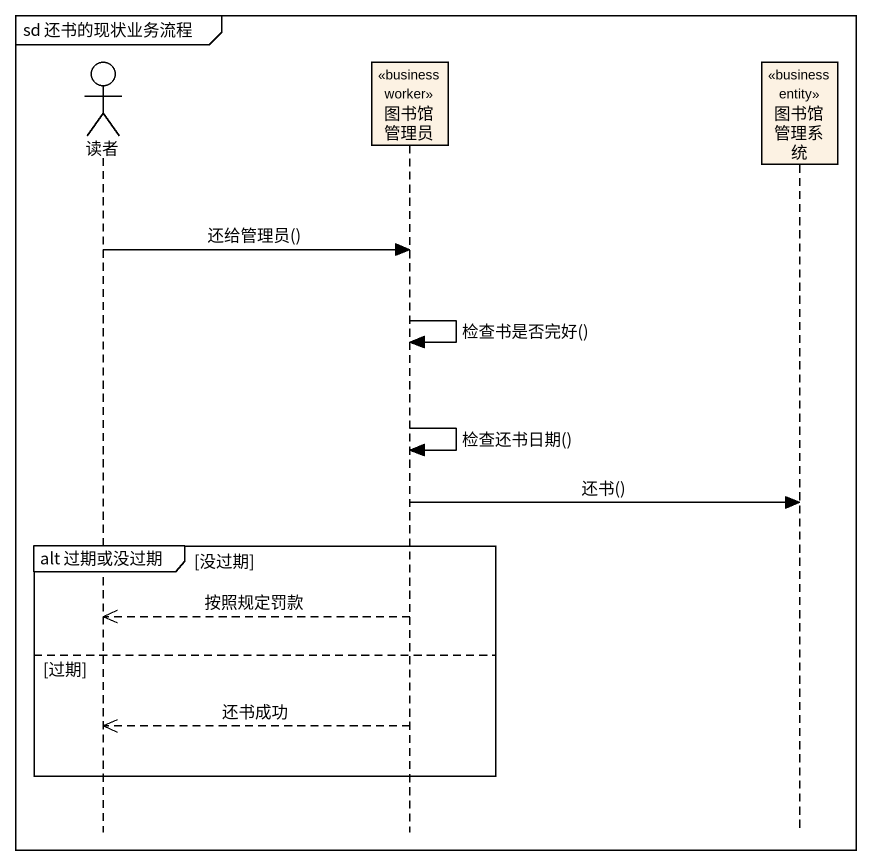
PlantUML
@startuml
mainframe sd 还书的现状业务流程
hide footbox
actor 读者
participant 图书馆管理员 <<business worker>>
participant 图书馆管理系统 <<business entity>>

读者 -> 图书馆管理员 : 还给管理员()
图书馆管理员 -> 图书馆管理员 : 检查书是否完好()
图书馆管理员 -> 图书馆管理员 : 检查还书日期()
图书馆管理员 -> 图书馆管理系统 : 还书()
group alt 过期或没过期 [没过期]
  图书馆管理员 -->> 读者 : 按照规定罚款
else 过期
  图书馆管理员 -->> 读者 : 还书成功
end
@enduml
